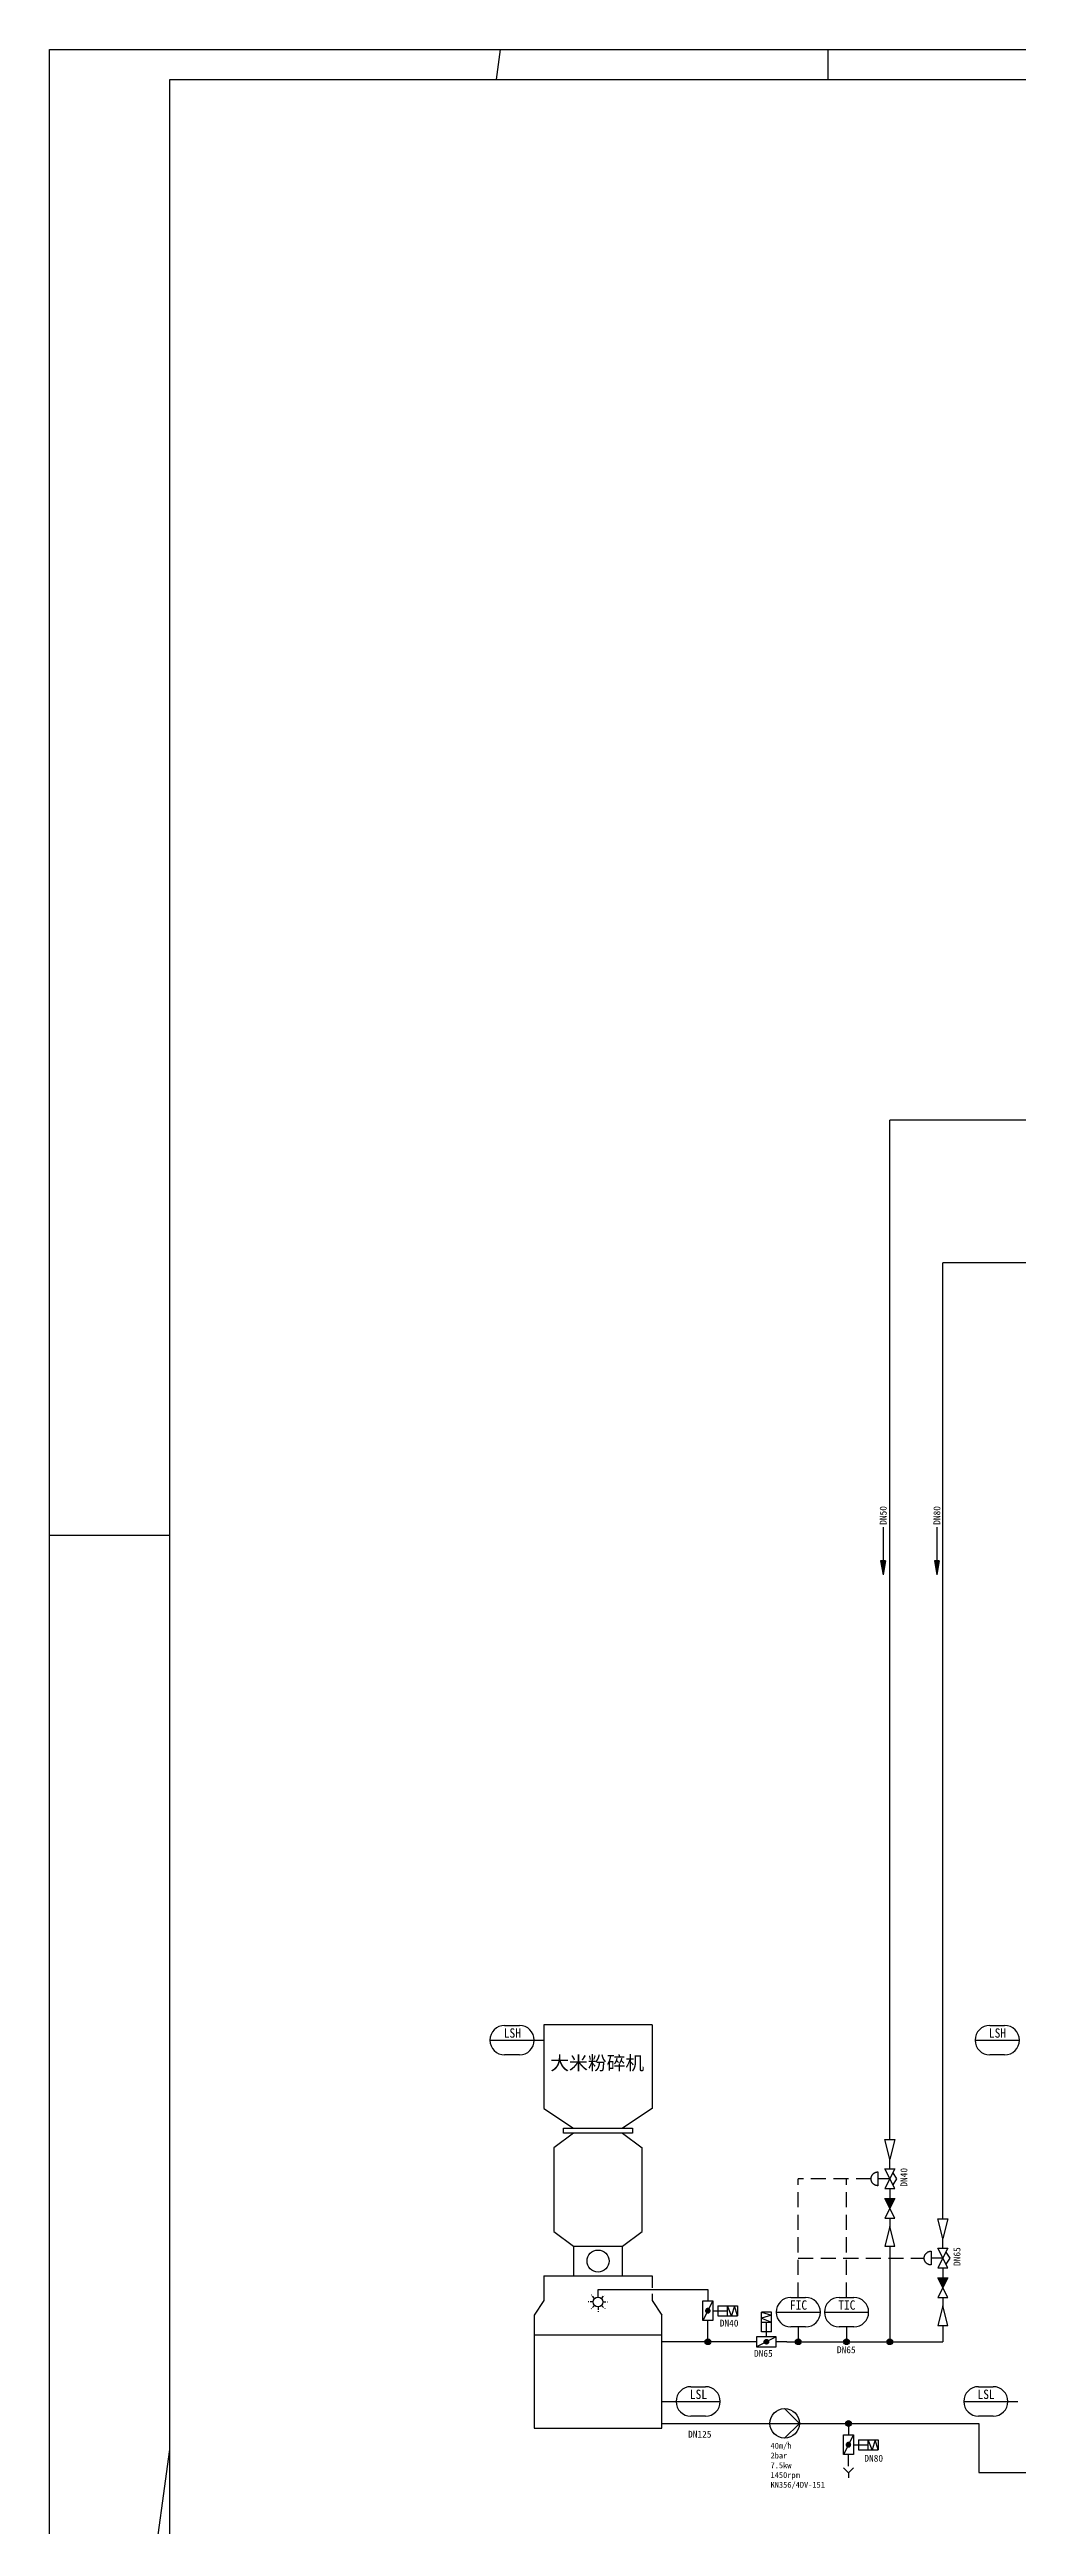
# Model space of a CAD drawing. Header units: millimetres. Extents: x 702 to 1891, y -286 to 555.
# Drawn here: x 701.9 to 863, y 143.2 to 554.9 of the extents above; entities that cross this region are included whole.
import ezdxf
from ezdxf.enums import TextEntityAlignment as Align

# ---------------------------------------------------------------- set-up
doc = ezdxf.new("R2010")
doc.units = ezdxf.units.MM
doc.header["$MEASUREMENT"] = 0
doc.linetypes.add('1', pattern=[0])
doc.linetypes.add('GESTRICHELT', pattern=[0.75, 0.5, -0.25])
doc.layers.get('0').update_dxf_attribs({"linetype": 'CONTINUOUS'})
for name, color, linetype in [('CIP', 24, 'CONTINUOUS'), ('DUENN', 7, 'CONTINUOUS'), ('KUNDENSEITIG', 7, 'GESTRICHELT'), ('PRODUKT', 3, 'CONTINUOUS'), ('SYMBOLE', 3, 'CONTINUOUS'), ('TEXT', 7, 'CONTINUOUS')]:
    doc.layers.add(name, color=color, linetype=linetype)

# ---------------------------------------------------------------- blocks, each defined once
blk = doc.blocks.new('A$C0B47380F')
for p, q in [((0, 841), (1189, 841)), ((0, 0), (0, 841)), ((74.31, 836), (75, 841)), ((129.5, 836), (129.5, 841)), ((20, 836), (1184, 836)), ((20, 5), (20, 836)), ((20, 594), (0, 594)), ((0, 297), (20, 442.07))]:
    blk.add_line(p, q)
blk = doc.blocks.new('T961')
at = {"color": 6, "linetype": 'GESTRICHELT', "ltscale": 3}
for p, q in [((-2.5, 0), (-5, 0)), ((-1.8, 1.8), (-3.5, 3.5)), ((1.8, 1.8), (3.5, 3.5)), ((2.5, 0), (5, 0)), ((-1.8, -1.8), (-3.5, -3.5)), ((0, -2.5), (0, -5)), ((1.8, -1.8), (3.5, -3.5))]:
    blk.add_line(p, q, dxfattribs=at)
at = {"color": 3}
blk.add_circle((0, 0), 2.5, dxfattribs=at)
blk = doc.blocks.new('K667')
at = {"color": 3, "linetype": '1'}
for p, q in [((2.5, 15), (7.5, 15)), ((7.5, 15), (2.5, 13.5)), ((2.5, 5), (2.5, 15)), ((2.5, 13.5), (7.5, 12)), ((7.5, 5), (7.5, 15)), ((0, 2.5), (10, 2.5)), ((0, 2.5), (10, -2.5)), ((0, -2.5), (0, 2.5)), ((7.5, 12), (2.5, 10)), ((7.5, 10), (2.5, 10)), ((2.5, 5), (7.5, 5)), ((3.867323, 0.097151), (3.860403, -0.016551)), ((3.862499, 0.041555), (4.918846, 1.097903)), ((3.862618, -0.099747), (5.060149, 1.097784)), ((3.885673, 0.209575), (3.867323, 0.097151)), ((3.877821, -0.225965), (5.186367, 1.08258)), ((3.884744, 0.205221), (4.75518, 1.075658)), ((3.915266, 0.319575), (3.885673, 0.209575)), ((3.904503, -0.340705), (5.301106, 1.055899)), ((3.955801, 0.426031), (3.915266, 0.319575)), ((3.940591, -0.446038), (5.40644, 1.019811)), ((3.949481, 0.41138), (4.549022, 1.010921)), ((4.006864, 0.527857), (3.955801, 0.426031)), ((3.984798, -0.543252), (5.503654, 0.975603)), ((4.067934, 0.624014), (4.006864, 0.527857)), ((4.036295, -0.633177), (5.593579, 0.924107)), ((4.13839, 0.713524), (4.067934, 0.624014)), ((4.09455, -0.716344), (5.676745, 0.865852)), ((4.217512, 0.795472), (4.13839, 0.713524)), ((4.159246, -0.793069), (5.753471, 0.801156)), ((4.304495, 0.869024), (4.217512, 0.795472)), ((4.230237, -0.863499), (5.823901, 0.730165)), ((4.398451, 0.93343), (4.304495, 0.869024)), ((4.30753, -0.927627), (5.888028, 0.652871)), ((4.391286, -0.985292), (5.945694, 0.569116)), ((4.498423, 0.988033), (4.398451, 0.93343)), ((4.481838, -1.036162), (5.996564, 0.478564)), ((4.603391, 1.032277), (4.498423, 0.988033)), ((4.579739, -1.079682), (6.040084, 0.380662)), ((4.712286, 1.065711), (4.603391, 1.032277)), ((4.685853, -1.114989), (6.075391, 0.274548)), ((4.823997, 1.087993), (4.712286, 1.065711)), ((4.80152, -1.140744), (6.101145, 0.158881)), ((4.937386, 1.098897), (4.823997, 1.087993)), ((4.928909, -1.154777), (6.115178, 0.031493)), ((5.051296, 1.098312), (4.937386, 1.098897)), ((5, 5), (5, 10)), ((5, 2.5), (5, 5)), ((5.164567, 1.086243), (5.051296, 1.098312)), ((5.276043, 1.062813), (5.164567, 1.086243)), ((5.384588, 1.028262), (5.276043, 1.062813)), ((5.489096, 0.982942), (5.384588, 1.028262)), ((5.588502, 0.927313), (5.489096, 0.982942)), ((5.681791, 0.861945), (5.588502, 0.927313)), ((5.768013, 0.787503), (5.681791, 0.861945)), ((5.846289, 0.704745), (5.768013, 0.787503)), ((5.915821, 0.614517), (5.846289, 0.704745)), ((5.975899, 0.517736), (5.915821, 0.614517)), ((6.025913, 0.415391), (5.975899, 0.517736)), ((6.065351, 0.308524), (6.025913, 0.415391)), ((6.093812, 0.198225), (6.065351, 0.308524)), ((6.111005, 0.085618), (6.093812, 0.198225)), ((6.116756, -0.028148), (6.111005, 0.085618)), ((10, 2.5), (10, -2.5)), ((10, -2.5), (0, -2.5)), ((3.860403, -0.016551), (3.864984, -0.13037)), ((3.864984, -0.13037), (3.881019, -0.243148)), ((3.881019, -0.243148), (3.908345, -0.353734)), ((3.908345, -0.353734), (3.946682, -0.461)), ((3.946682, -0.461), (3.995641, -0.563854)), ((3.995641, -0.563854), (4.054722, -0.661247)), ((4.054722, -0.661247), (4.123322, -0.752186)), ((4.123322, -0.752186), (4.200743, -0.835743)), ((4.200743, -0.835743), (4.286196, -0.911068)), ((4.286196, -0.911068), (4.378808, -0.977392)), ((4.378808, -0.977392), (4.477636, -1.034039)), ((4.477636, -1.034039), (4.581673, -1.080431)), ((4.581673, -1.080431), (4.689857, -1.116097)), ((4.689857, -1.116097), (4.801087, -1.140671)), ((4.801087, -1.140671), (4.914227, -1.153904)), ((4.914227, -1.153904), (5.028126, -1.15566)), ((5.028126, -1.15566), (5.14162, -1.145922)), ((5.07183, -1.153276), (6.113678, -0.111429)), ((5.14162, -1.145922), (5.253555, -1.124789)), ((5.238125, -1.128403), (6.088805, -0.277723)), ((5.253555, -1.124789), (5.362787, -1.092477)), ((5.362787, -1.092477), (5.468205, -1.049314)), ((5.450509, -1.05744), (6.017842, -0.490107)), ((5.468205, -1.049314), (5.568733, -0.995741)), ((5.568733, -0.995741), (5.663346, -0.932304)), ((5.663346, -0.932304), (5.75108, -0.85965)), ((5.75108, -0.85965), (5.831041, -0.77852)), ((5.831041, -0.77852), (5.902413, -0.689739)), ((5.902413, -0.689739), (5.964469, -0.594215)), ((5.964469, -0.594215), (6.016575, -0.492919)), ((6.016575, -0.492919), (6.058202, -0.386886)), ((6.058202, -0.386886), (6.088925, -0.277195)), ((6.088925, -0.277195), (6.108429, -0.164966)), ((6.108429, -0.164966), (6.116517, -0.051341)), ((6.116517, -0.051341), (6.116756, -0.028148))]:
    blk.add_line(p, q, dxfattribs=at)
blk = doc.blocks.new('P')
at = {"color": 3, "linetype": 'Continuous'}
for p, q in [((0, 2.2), (12.5, 0)), ((0, -2.2), (0, 2.2)), ((0, 1.7), (9.8, 0)), ((0, 1.3), (7.1, 0)), ((0, 0.8), (4.4, 0)), ((0, 0.3), (1.7, 0)), ((0, 0), (12.5, 0)), ((0, -2.2), (12.5, 0)), ((0, -0.3), (1.7, 0)), ((0, -0.8), (4.4, 0)), ((0, -1.3), (7.1, 0)), ((0, -1.7), (9.8, 0))]:
    blk.add_line(p, q, dxfattribs=at)

msp = doc.modelspace()

# ---------------------------------------------------------------- hatches: boundary and pattern name
h = msp.add_hatch()
h.set_pattern_fill('ANSI31', color=252, scale=0.467304, style=0)
h.set_pattern_definition([(45, (557.1721, -183.890424), (-0.041304238, 0.041304238), [])])
h.paths.add_polyline_path([(841.64, 196.11), (842.46, 197.75), (840.82, 197.75)])
h = msp.add_hatch()
h.set_pattern_fill('ANSI31', color=252, scale=0.467304, style=0)
h.set_pattern_definition([(45, (566.00679, -197.076305), (-0.041304238, 0.041304238), [])])
h.paths.add_polyline_path([(850.47, 182.92), (851.29, 184.56), (849.66, 184.56)])
at = {"layer": 'TEXT'}
for points in [[(811.87, 173.93, 1), (810.92, 173.93, 1)], [(826.9, 173.93, 1), (825.95, 173.93, 1)], [(834.93, 173.93, 1), (833.98, 173.93, 1)], [(842.12, 173.93, 1), (841.16, 173.93, 1)], [(835.26, 160.36, 1), (834.31, 160.36, 1)]]:
    msp.add_hatch(color=256, dxfattribs=at).paths.add_polyline_path(points)

# ---------------------------------------------------------------- linework, layer by layer
at = {"color": 163}
for p, q in [((841.64, 207.55), (841.64, 376.96)), ((1573.5, 376.96), (841.64, 376.96)), ((841.64, 189.81), (841.64, 173.93))]:
    msp.add_line(p, q, dxfattribs=at)
at = {"color": 4}
for p, q in [((1267.74, 353.28), (850.47, 353.28)), ((811.4, 173.93), (811.4, 177.44)), ((819.62, 173.93), (803.76, 173.93)), ((824.5, 173.93), (822.77, 173.93)), ((824.5, 173.93), (850.47, 173.93))]:
    msp.add_line(p, q, dxfattribs=at)
at = {"color": 141}
msp.add_line((850.47, 194.36), (850.47, 353.28), dxfattribs=at)
for p, q in [((840.54, 309.32), (840.54, 303.76)), ((849.47, 309.32), (849.47, 303.76))]:
    msp.add_line(p, q)
at = {"color": 252}
for p, q in [((841.64, 204.28), (840.82, 207.55)), ((840.82, 207.55), (842.46, 207.55)), ((842.46, 207.55), (841.64, 204.28)), ((838.76, 201.7), (838.8, 201.75)), ((838.8, 201.75), (838.83, 201.79)), ((838.83, 201.79), (838.87, 201.83)), ((838.87, 201.83), (838.91, 201.87)), ((838.91, 201.87), (838.96, 201.91)), ((838.96, 201.91), (839, 201.94)), ((839, 201.94), (839.05, 201.97)), ((839.05, 201.97), (839.1, 202)), ((839.1, 202), (839.15, 202.03)), ((839.15, 202.03), (839.2, 202.06)), ((839.2, 202.06), (839.26, 202.08)), ((839.26, 202.08), (839.31, 202.1)), ((839.31, 202.1), (839.36, 202.12)), ((839.36, 202.12), (839.42, 202.13)), ((839.42, 202.13), (839.48, 202.14)), ((839.48, 202.14), (839.53, 202.15)), ((839.53, 202.15), (839.59, 202.16)), ((839.59, 202.16), (839.65, 202.16)), ((839.65, 202.16), (839.68, 202.16)), ((839.68, 202.16), (839.68, 199.87)), ((840.82, 202.65), (842.46, 202.65)), ((842.46, 199.38), (840.82, 202.65)), ((842.46, 202.65), (840.82, 199.38)), ((841.64, 204.17), (841.64, 204.28)), ((841.64, 202.65), (841.64, 204.17)), ((842.13, 202), (842.78, 201.02)), ((838.53, 201.06), (838.54, 201.12)), ((838.53, 201), (838.53, 201.06)), ((838.54, 200.94), (838.53, 201)), ((838.54, 201.17), (838.55, 201.23)), ((838.54, 201.12), (838.54, 201.17)), ((838.54, 200.89), (838.54, 200.94)), ((838.55, 200.83), (838.54, 200.89)), ((838.55, 201.23), (838.57, 201.29)), ((838.56, 200.77), (838.55, 200.83)), ((838.57, 200.72), (838.56, 200.77)), ((838.57, 201.29), (838.58, 201.34)), ((838.59, 200.66), (838.57, 200.72)), ((838.58, 201.34), (838.6, 201.4)), ((838.61, 200.61), (838.59, 200.66)), ((838.6, 201.4), (838.62, 201.45)), ((838.63, 200.55), (838.61, 200.61)), ((838.62, 201.45), (838.64, 201.5)), ((838.65, 200.5), (838.63, 200.55)), ((838.64, 201.5), (838.67, 201.55)), ((838.68, 200.45), (838.65, 200.5)), ((838.67, 201.55), (838.7, 201.6)), ((838.71, 200.4), (838.68, 200.45)), ((838.7, 201.6), (838.73, 201.65)), ((838.74, 200.35), (838.71, 200.4)), ((838.73, 201.65), (838.76, 201.7)), ((838.78, 200.31), (838.74, 200.35)), ((838.81, 200.26), (838.78, 200.31)), ((838.85, 200.22), (838.81, 200.26)), ((838.89, 200.18), (838.85, 200.22)), ((838.94, 200.14), (838.89, 200.18)), ((838.98, 200.11), (838.94, 200.14)), ((839.03, 200.07), (838.98, 200.11)), ((839.08, 200.04), (839.03, 200.07)), ((839.13, 200.01), (839.08, 200.04)), ((839.18, 199.99), (839.13, 200.01)), ((839.23, 199.96), (839.18, 199.99)), ((839.28, 199.94), (839.23, 199.96)), ((839.34, 199.92), (839.28, 199.94)), ((839.39, 199.91), (839.34, 199.92)), ((839.45, 199.89), (839.39, 199.91)), ((839.51, 199.88), (839.45, 199.89)), ((839.56, 199.88), (839.51, 199.88)), ((839.62, 199.87), (839.56, 199.88)), ((839.68, 199.87), (839.62, 199.87)), ((841.64, 201.02), (839.68, 201.02)), ((840.82, 199.38), (842.46, 199.38)), ((840.82, 197.75), (842.46, 197.75)), ((842.46, 197.75), (840.82, 194.47)), ((842.46, 194.47), (840.82, 197.75)), ((841.64, 199.38), (841.64, 197.75)), ((842.78, 201.02), (842.13, 200.03)), ((840.82, 194.47), (842.46, 194.47)), ((841.64, 194.47), (841.64, 193.08)), ((849.66, 194.36), (851.29, 194.36)), ((850.47, 191.09), (849.66, 194.36)), ((851.29, 194.36), (850.47, 191.09)), ((841.64, 193.08), (840.82, 189.81)), ((840.82, 189.81), (842.46, 189.81)), ((842.46, 189.81), (841.64, 193.08)), ((851.29, 186.19), (849.66, 189.47)), ((851.29, 189.47), (849.66, 186.19)), ((849.66, 189.47), (851.29, 189.47)), ((850.47, 190.99), (850.47, 191.09)), ((850.47, 189.47), (850.47, 190.99)), ((847.37, 187.93), (847.38, 187.99)), ((847.37, 187.87), (847.37, 187.93)), ((847.37, 187.82), (847.37, 187.87)), ((847.37, 187.76), (847.37, 187.82)), ((847.37, 187.7), (847.37, 187.76)), ((847.38, 187.64), (847.37, 187.7)), ((847.38, 187.99), (847.39, 188.04)), ((847.39, 187.59), (847.38, 187.64)), ((847.39, 188.04), (847.4, 188.1)), ((847.41, 187.53), (847.39, 187.59)), ((847.4, 188.1), (847.41, 188.16)), ((847.41, 188.16), (847.43, 188.21)), ((847.42, 187.48), (847.41, 187.53)), ((847.44, 187.42), (847.42, 187.48)), ((847.43, 188.21), (847.45, 188.26)), ((847.46, 187.37), (847.44, 187.42)), ((847.45, 188.26), (847.48, 188.32)), ((847.49, 187.32), (847.46, 187.37)), ((847.48, 188.32), (847.5, 188.37)), ((847.52, 187.27), (847.49, 187.32)), ((847.5, 188.37), (847.53, 188.42)), ((847.55, 187.22), (847.52, 187.27)), ((847.53, 188.42), (847.56, 188.47)), ((847.58, 187.17), (847.55, 187.22)), ((847.56, 188.47), (847.59, 188.51)), ((847.61, 187.12), (847.58, 187.17)), ((847.59, 188.51), (847.63, 188.56)), ((847.65, 187.08), (847.61, 187.12)), ((847.63, 188.56), (847.67, 188.6)), ((847.69, 187.04), (847.65, 187.08)), ((847.67, 188.6), (847.71, 188.64)), ((847.73, 187), (847.69, 187.04)), ((847.71, 188.64), (847.75, 188.68)), ((847.77, 186.96), (847.73, 187)), ((847.75, 188.68), (847.79, 188.72)), ((847.82, 186.92), (847.77, 186.96)), ((847.79, 188.72), (847.84, 188.76)), ((847.86, 186.89), (847.82, 186.92)), ((847.84, 188.76), (847.89, 188.79)), ((847.91, 186.86), (847.86, 186.89)), ((847.89, 188.79), (847.94, 188.82)), ((847.96, 186.83), (847.91, 186.86)), ((847.94, 188.82), (847.99, 188.85)), ((848.01, 186.8), (847.96, 186.83)), ((847.99, 188.85), (848.04, 188.87)), ((848.06, 186.78), (848.01, 186.8)), ((848.04, 188.87), (848.09, 188.89)), ((848.12, 186.76), (848.06, 186.78)), ((848.09, 188.89), (848.14, 188.91)), ((848.17, 186.74), (848.12, 186.76)), ((848.14, 188.91), (848.2, 188.93)), ((848.23, 186.72), (848.17, 186.74)), ((848.2, 188.93), (848.25, 188.95)), ((848.28, 186.71), (848.23, 186.72)), ((848.25, 188.95), (848.31, 188.96)), ((848.34, 186.7), (848.28, 186.71)), ((848.31, 188.96), (848.37, 188.97)), ((848.4, 186.69), (848.34, 186.7)), ((848.37, 188.97), (848.43, 188.97)), ((848.45, 186.69), (848.4, 186.69)), ((848.43, 188.97), (848.48, 188.97)), ((848.51, 186.69), (848.45, 186.69)), ((848.48, 188.97), (848.51, 188.98)), ((848.51, 188.98), (848.51, 186.69)), ((850.47, 187.83), (848.51, 187.83)), ((849.66, 186.19), (851.29, 186.19)), ((850.47, 186.19), (850.47, 184.56)), ((850.97, 188.81), (851.62, 187.83)), ((851.62, 187.83), (850.97, 186.85)), ((793.13, 181.36), (793.13, 182.62)), ((825.2, 181.29), (827.65, 181.29)), ((833.23, 181.29), (835.68, 181.29)), ((851.29, 181.29), (849.66, 184.56)), ((851.29, 184.56), (849.66, 181.29)), ((849.66, 184.56), (851.29, 184.56)), ((849.66, 181.29), (851.29, 181.29)), ((850.47, 181.29), (850.47, 179.9)), ((810.58, 180.71), (812.21, 180.71)), ((812.21, 180.71), (810.58, 177.44)), ((810.58, 177.44), (810.58, 180.71)), ((812.21, 177.44), (810.58, 177.44)), ((811.03, 179.17), (811.02, 179.14)), ((811.02, 179.14), (811.45, 178.71)), ((811.02, 179.14), (811.02, 179.1)), ((811.02, 179.1), (811.02, 179.06)), ((811.02, 179.09), (811.41, 178.71)), ((811.02, 179.06), (811.02, 179.03)), ((811.02, 179.05), (811.36, 178.71)), ((811.02, 179.03), (811.03, 178.99)), ((811.04, 179.21), (811.03, 179.17)), ((811.03, 179.17), (811.49, 178.72)), ((811.03, 178.99), (811.3, 178.72)), ((811.03, 178.99), (811.04, 178.95)), ((811.06, 179.24), (811.04, 179.21)), ((811.04, 179.21), (811.52, 178.73)), ((811.04, 178.95), (811.05, 178.92)), ((811.05, 178.92), (811.23, 178.74)), ((811.05, 178.92), (811.07, 178.89)), ((811.08, 179.27), (811.06, 179.24)), ((811.06, 179.24), (811.55, 178.75)), ((811.07, 179.27), (811.58, 178.76)), ((811.07, 178.89), (811.09, 178.85)), ((811.1, 179.3), (811.08, 179.27)), ((811.09, 179.3), (811.61, 178.78)), ((811.09, 178.85), (811.11, 178.83)), ((811.12, 179.33), (811.1, 179.3)), ((811.11, 179.32), (811.63, 178.8)), ((811.11, 178.83), (811.14, 178.8)), ((811.15, 179.36), (811.12, 179.33)), ((811.14, 179.35), (811.66, 178.82)), ((811.14, 178.8), (811.17, 178.78)), ((811.18, 179.38), (811.15, 179.36)), ((811.16, 179.37), (811.68, 178.85)), ((811.17, 178.78), (811.2, 178.76)), ((811.21, 179.4), (811.18, 179.38)), ((811.19, 179.39), (811.7, 178.88)), ((811.2, 178.76), (811.23, 178.74)), ((811.24, 179.42), (811.21, 179.4)), ((811.22, 179.4), (811.71, 178.91)), ((811.23, 178.74), (811.27, 178.73)), ((811.28, 179.43), (811.24, 179.42)), ((811.25, 179.42), (811.73, 178.94)), ((811.27, 178.73), (811.3, 178.72)), ((811.32, 179.44), (811.28, 179.43)), ((811.28, 179.43), (811.74, 178.97)), ((811.3, 178.72), (811.34, 178.71)), ((811.32, 179.44), (811.75, 179.01)), ((811.35, 179.44), (811.32, 179.44)), ((811.34, 178.71), (811.38, 178.71)), ((811.39, 179.44), (811.35, 179.44)), ((811.36, 179.44), (811.75, 179.05)), ((811.38, 178.71), (811.39, 178.71)), ((811.43, 179.44), (811.39, 179.44)), ((811.39, 178.71), (811.42, 178.71)), ((811.41, 179.44), (811.75, 179.1)), ((811.42, 178.71), (811.46, 178.71)), ((811.46, 179.44), (811.43, 179.44)), ((811.46, 179.44), (811.75, 179.15)), ((811.5, 179.43), (811.46, 179.44)), ((811.46, 178.71), (811.5, 178.72)), ((811.53, 179.41), (811.5, 179.43)), ((811.5, 178.72), (811.53, 178.74)), ((811.53, 179.42), (811.73, 179.22)), ((811.57, 179.4), (811.53, 179.41)), ((811.53, 178.74), (811.56, 178.75)), ((811.56, 178.75), (811.6, 178.77)), ((811.6, 179.38), (811.57, 179.4)), ((811.63, 179.35), (811.6, 179.38)), ((811.6, 178.77), (811.63, 178.79)), ((811.66, 179.33), (811.63, 179.35)), ((811.63, 178.79), (811.65, 178.82)), ((811.65, 178.82), (811.68, 178.85)), ((811.68, 179.3), (811.66, 179.33)), ((811.7, 179.27), (811.68, 179.3)), ((811.68, 178.85), (811.7, 178.88)), ((811.72, 179.24), (811.7, 179.27)), ((811.7, 178.88), (811.72, 178.91)), ((811.73, 179.2), (811.72, 179.24)), ((811.72, 178.91), (811.73, 178.95)), ((811.74, 179.17), (811.73, 179.2)), ((811.73, 178.95), (811.74, 178.98)), ((811.75, 179.13), (811.74, 179.17)), ((811.74, 178.98), (811.75, 179.02)), ((811.75, 179.09), (811.75, 179.13)), ((811.75, 179.05), (811.75, 179.09)), ((811.75, 179.02), (811.75, 179.05)), ((812.21, 180.71), (812.21, 177.44)), ((812.21, 179.07), (813.03, 179.07)), ((813.03, 179.89), (816.3, 179.89)), ((813.03, 179.89), (813.03, 178.25)), ((813.03, 179.07), (814.67, 179.07)), ((813.03, 178.25), (816.3, 178.25)), ((815.32, 178.25), (814.67, 179.89)), ((814.67, 178.25), (814.67, 179.89)), ((815.81, 179.89), (815.32, 178.25)), ((816.3, 178.25), (815.81, 179.89)), ((816.3, 179.89), (816.3, 178.25)), ((820.31, 178.84), (821.95, 178.35)), ((821.95, 178.84), (820.31, 178.84)), ((820.31, 175.57), (820.31, 178.84)), ((821.95, 178.35), (820.31, 177.86)), ((820.31, 177.86), (821.95, 177.2)), ((820.31, 177.2), (821.95, 177.2)), ((821.13, 175.57), (821.13, 177.2)), ((821.95, 175.57), (821.95, 178.84)), ((822.74, 178.84), (830.1, 178.84)), ((830.77, 178.84), (838.13, 178.84)), ((850.47, 179.9), (849.66, 176.63)), ((851.29, 176.63), (850.47, 179.9)), ((822.77, 174.75), (819.49, 173.11)), ((822.77, 174.75), (819.49, 174.75)), ((819.49, 174.75), (819.49, 173.11)), ((819.49, 173.11), (822.77, 173.11)), ((821.95, 175.57), (820.31, 175.57)), ((820.76, 173.92), (820.77, 173.96)), ((820.76, 173.92), (820.76, 173.92)), ((820.77, 174), (820.78, 174.03)), ((820.77, 173.96), (820.77, 174)), ((821.2, 173.56), (820.77, 173.98)), ((821.15, 173.55), (820.77, 173.94)), ((820.77, 173.88), (820.76, 173.92)), ((821.11, 173.56), (820.77, 173.9)), ((820.77, 173.84), (820.77, 173.88)), ((821.05, 173.56), (820.77, 173.84)), ((820.78, 173.81), (820.77, 173.84)), ((820.78, 174.03), (820.79, 174.07)), ((821.23, 173.57), (820.78, 174.02)), ((820.8, 173.77), (820.78, 173.81)), ((820.79, 174.07), (820.81, 174.1)), ((821.27, 173.58), (820.79, 174.06)), ((821.3, 173.59), (820.8, 174.09)), ((820.98, 173.59), (820.8, 173.77)), ((820.81, 173.74), (820.8, 173.77)), ((820.81, 174.1), (820.83, 174.13)), ((820.84, 173.71), (820.81, 173.74)), ((821.33, 173.61), (820.82, 174.12)), ((820.83, 174.13), (820.85, 174.16)), ((821.36, 173.63), (820.84, 174.15)), ((820.86, 173.68), (820.84, 173.71)), ((820.85, 174.16), (820.88, 174.19)), ((821.38, 173.65), (820.86, 174.17)), ((820.88, 173.65), (820.86, 173.68)), ((820.88, 174.19), (820.91, 174.21)), ((821.41, 173.67), (820.88, 174.19)), ((820.91, 173.63), (820.88, 173.65)), ((820.91, 174.21), (820.94, 174.24)), ((821.43, 173.7), (820.91, 174.22)), ((820.94, 173.61), (820.91, 173.63)), ((820.94, 174.24), (820.97, 174.25)), ((821.45, 173.73), (820.94, 174.23)), ((820.98, 173.59), (820.94, 173.61)), ((820.97, 174.25), (821, 174.27)), ((821.46, 173.75), (820.97, 174.25)), ((821.01, 173.57), (820.98, 173.59)), ((821, 174.27), (821.04, 174.28)), ((821.48, 173.79), (821, 174.27)), ((821.05, 173.56), (821.01, 173.57)), ((821.49, 173.82), (821.03, 174.28)), ((821.04, 174.28), (821.08, 174.29)), ((821.08, 173.56), (821.05, 173.56)), ((821.5, 173.86), (821.07, 174.29)), ((821.08, 174.29), (821.11, 174.29)), ((821.12, 173.55), (821.08, 173.56)), ((821.5, 173.9), (821.11, 174.29)), ((821.11, 174.29), (821.15, 174.29)), ((821.16, 173.55), (821.12, 173.55)), ((821.13, 174.75), (821.13, 175.57)), ((821.15, 174.29), (821.19, 174.29)), ((821.5, 173.95), (821.16, 174.29)), ((821.2, 173.56), (821.16, 173.55)), ((821.19, 174.29), (821.22, 174.28)), ((821.23, 173.57), (821.2, 173.56)), ((821.5, 174), (821.21, 174.28)), ((821.22, 174.28), (821.26, 174.27)), ((821.27, 173.58), (821.23, 173.57)), ((821.26, 174.27), (821.29, 174.26)), ((821.3, 173.59), (821.27, 173.58)), ((821.47, 174.07), (821.28, 174.26)), ((821.29, 174.26), (821.33, 174.24)), ((821.33, 173.61), (821.3, 173.59)), ((821.33, 174.24), (821.36, 174.22)), ((821.36, 173.63), (821.33, 173.61)), ((821.36, 174.22), (821.39, 174.19)), ((821.39, 173.66), (821.36, 173.63)), ((821.39, 174.19), (821.41, 174.17)), ((821.42, 173.69), (821.39, 173.66)), ((821.41, 174.17), (821.44, 174.14)), ((821.44, 173.72), (821.42, 173.69)), ((821.44, 174.14), (821.46, 174.11)), ((821.46, 173.75), (821.44, 173.72)), ((821.46, 174.11), (821.47, 174.07)), ((821.47, 173.78), (821.46, 173.75)), ((821.47, 174.07), (821.49, 174.04)), ((821.49, 173.82), (821.47, 173.78)), ((821.49, 174.04), (821.49, 174)), ((821.49, 174), (821.5, 173.96)), ((821.5, 173.85), (821.49, 173.82)), ((821.5, 173.96), (821.5, 173.93)), ((821.5, 173.93), (821.5, 173.89)), ((821.5, 173.89), (821.5, 173.85)), ((822.77, 173.11), (822.77, 174.75)), ((827.65, 176.39), (825.2, 176.39)), ((826.42, 176.39), (826.42, 173.93)), ((835.68, 176.39), (833.23, 176.39)), ((834.45, 176.39), (834.45, 173.93)), ((849.66, 176.63), (851.29, 176.63)), ((850.47, 176.63), (850.47, 173.93)), ((826.62, 160.36), (824.16, 162.81)), ((821.71, 160.36), (826.62, 160.36)), ((826.62, 160.36), (824.16, 157.91))]:
    msp.add_line(p, q, dxfattribs=at)
at = {"color": 6, "linetype": 'GESTRICHELT', "ltscale": 5}
for p, q in [((826.42, 181.29), (826.42, 201.03)), ((838.53, 201.03), (826.42, 201.03)), ((834.45, 181.29), (834.45, 201.03)), ((826.42, 187.84), (847.37, 187.84))]:
    msp.add_line(p, q, dxfattribs=at)
at = {"color": 252}
msp.add_circle((824.16, 160.36), 2.45, dxfattribs=at)
for centre, start, end in [((825.2, 178.84), 90, 270), ((827.65, 178.84), 270, 90), ((833.23, 178.84), 90, 270), ((835.68, 178.84), 270, 90)]:
    msp.add_arc(centre, 2.45, start, end, dxfattribs=at)
at = {"layer": 'CIP'}
for p, q in [((793.13, 182.62), (811.4, 182.62)), ((811.4, 182.62), (811.4, 180.71))]:
    msp.add_line(p, q, dxfattribs=at)
at = {"layer": 'DUENN', "color": 1}
for p, q in [((777.6, 226.51), (780.06, 226.51)), ((858.28, 226.51), (860.74, 226.51)), ((775.15, 224.06), (782.51, 224.06)), ((782.51, 224.06), (784.13, 224.06)), ((855.83, 224.06), (863.19, 224.06)), ((780.06, 221.61), (777.6, 221.61)), ((860.74, 221.61), (858.28, 221.61)), ((808.56, 166.46), (811.01, 166.46)), ((856.39, 166.46), (858.84, 166.46)), ((803.76, 164.01), (813.47, 164.01)), ((811.01, 161.55), (808.56, 161.55)), ((853.94, 164.01), (861.3, 164.01)), ((858.84, 161.55), (856.39, 161.55)), ((861.3, 164.01), (862.92, 164.01))]:
    msp.add_line(p, q, dxfattribs=at)
for centre, start, end in [((777.6, 224.06), 90, 270), ((780.06, 224.06), 270, 90), ((858.28, 224.06), 90, 270), ((860.74, 224.06), 270, 90), ((808.56, 164.01), 90, 270), ((811.01, 164.01), 270, 90), ((856.39, 164.01), 90, 270), ((858.84, 164.01), 270, 90)]:
    msp.add_arc(centre, 2.45, start, end, dxfattribs=at)
at = {"layer": 'KUNDENSEITIG', "linetype": 'Continuous', "ltscale": 4}
for p, q in [((802.12, 226.6), (784.13, 226.6)), ((784.13, 226.6), (784.13, 212.7)), ((802.12, 226.6), (802.12, 212.7)), ((784.13, 212.7), (789.04, 209.43)), ((802.12, 212.7), (797.22, 209.43)), ((789.04, 208.61), (785.77, 206.15)), ((785.77, 206.15), (785.77, 192.25)), ((787.4, 209.43), (798.85, 209.43)), ((787.4, 208.61), (787.4, 209.43)), ((798.85, 208.61), (787.4, 208.61)), ((797.22, 208.61), (800.49, 206.15)), ((798.85, 209.43), (798.85, 208.61)), ((800.49, 192.25), (800.49, 206.15)), ((785.77, 192.25), (789.04, 189.8)), ((789.04, 189.8), (797.22, 189.8)), ((789.04, 189.8), (789.04, 184.89)), ((797.22, 189.8), (800.49, 192.25)), ((797.22, 184.89), (797.22, 189.8)), ((784.13, 184.89), (802.12, 184.89)), ((784.13, 184.89), (784.13, 180.8)), ((784.13, 180.8), (782.5, 178.35)), ((782.5, 178.35), (782.5, 159.54)), ((802.12, 180.8), (803.76, 178.35)), ((803.76, 159.54), (803.76, 178.35)), ((782.5, 175.08), (803.76, 175.08)), ((782.5, 159.54), (803.76, 159.54))]:
    msp.add_line(p, q, dxfattribs=at)
at = {"layer": 'KUNDENSEITIG', "ltscale": 4}
msp.add_line((802.12, 184.89), (802.12, 180.8), dxfattribs=at)
at = {"layer": 'KUNDENSEITIG', "linetype": 'Continuous', "ltscale": 4}
msp.add_circle((793.13, 187.35), 1.83, dxfattribs=at)
at = {"layer": 'PRODUKT'}
for p, q in [((803.76, 160.36), (821.71, 160.36)), ((826.62, 160.36), (856.48, 160.36)), ((834.78, 160.36), (834.78, 158.44)), ((844.76, 160.36), (856.48, 160.36)), ((856.48, 160.36), (856.48, 152.2)), ((834.78, 153.25), (834.78, 155.17)), ((856.48, 152.2), (914.04, 152.2))]:
    msp.add_line(p, q, dxfattribs=at)
at = {"layer": 'SYMBOLE'}
for p, q in [((834.78, 152.15), (833.97, 152.97)), ((835.6, 152.97), (834.78, 152.15)), ((834.78, 152.15), (834.78, 151.33))]:
    msp.add_line(p, q, dxfattribs=at)
at = {"layer": 'TEXT'}
for centre in [(811.4, 173.93), (826.42, 173.93), (834.45, 173.93), (841.64, 173.93), (834.78, 160.36)]:
    msp.add_circle(centre, 0.475, dxfattribs=at)

# ---------------------------------------------------------------- block references
msp.add_blockref('A$C0B47380F', (701.92, -286.06))
for name, p, xscale, yscale, zscale, rotation in [('P', (840.54, 303.76), -0.1869216428851201, 0.1869216428851201, 0.1869216428851201, 89.99999999999999), ('P', (849.47, 303.76), -0.1869216428851201, 0.1869216428851201, 0.1869216428851201, 89.99999999999999), ('K667', (834.78, 158.44), 0.3271128750489599, 0.3271128750489599, 0.3271128750489599, 270)]:
    msp.add_blockref(name, p, dxfattribs=dict(xscale=xscale, yscale=yscale, zscale=zscale, rotation=rotation))
at = {"color": 252, "xscale": 0.3271128750489599, "yscale": 0.3271128750489599, "zscale": 0.3271128750489599}
msp.add_blockref('T961', (793.13, 180.55), dxfattribs=at)

# ---------------------------------------------------------------- texts
at = {"color": 252}
for s, p in [('DN40', (843.99, 201.26)), ('DN65', (852.82, 188.08))]:
    msp.add_text(s, height=1.145, rotation=90, dxfattribs=at).set_placement(p, align=Align.MIDDLE_CENTER)
for s, p in [('DN40', (814.93, 177.03)), ('DN65', (834.41, 172.6)), ('DN65', (820.62, 172))]:
    msp.add_text(s, height=1.145, dxfattribs=at).set_placement(p, align=Align.MIDDLE_CENTER)
at = {"color": 252, "width": 0.9}
for s, p in [('FIC', (826.47, 180.03)), ('TIC', (834.5, 180.03))]:
    msp.add_text(s, height=1.558, dxfattribs=at).set_placement(p, align=Align.MIDDLE_CENTER)
at = {"color": 0, "linetype": 'GESTRICHELT', "insert": (785.19, 221.4), "char_height": 2.2898, "width": 25.8464, "attachment_point": 1}
msp.add_mtext('\\f宋体|b0|i0|c134|p2;大米粉碎机', dxfattribs=at)
at = {"attachment_point": 1}
for s, insert, char_height, width in [('40m/h\\P2bar\\P7.5kw\\P1450rpm\\PKN356/4DV-151', (821.82, 157.13), 0.9736, 65.7268), ('3', (824.56, 157.37), 0.487, 6.5281)]:
    msp.add_mtext(s, dxfattribs=dict(at, insert=insert, char_height=char_height, width=width))
at = {"layer": 'TEXT'}
for s, p in [('DN50', (841.46, 309.72)), ('DN80', (850.39, 309.72))]:
    msp.add_text(s, height=1.145, rotation=90, dxfattribs=at).set_placement(p, align=Align.BOTTOM_LEFT)
at = {"layer": 'TEXT', "width": 0.9}
for s, p in [('LSH', (778.88, 225.25)), ('LSH', (859.56, 225.25)), ('LSL', (809.83, 165.2)), ('LSL', (857.66, 165.2))]:
    msp.add_text(s, height=1.558, dxfattribs=at).set_placement(p, align=Align.MIDDLE_CENTER)
at = {"layer": 'TEXT'}
for s, p in [('DN125', (810.05, 158.56)), ('DN80', (838.97, 154.56))]:
    msp.add_text(s, height=1.145, dxfattribs=at).set_placement(p, align=Align.MIDDLE_CENTER)

doc.saveas('drawing.dxf')
